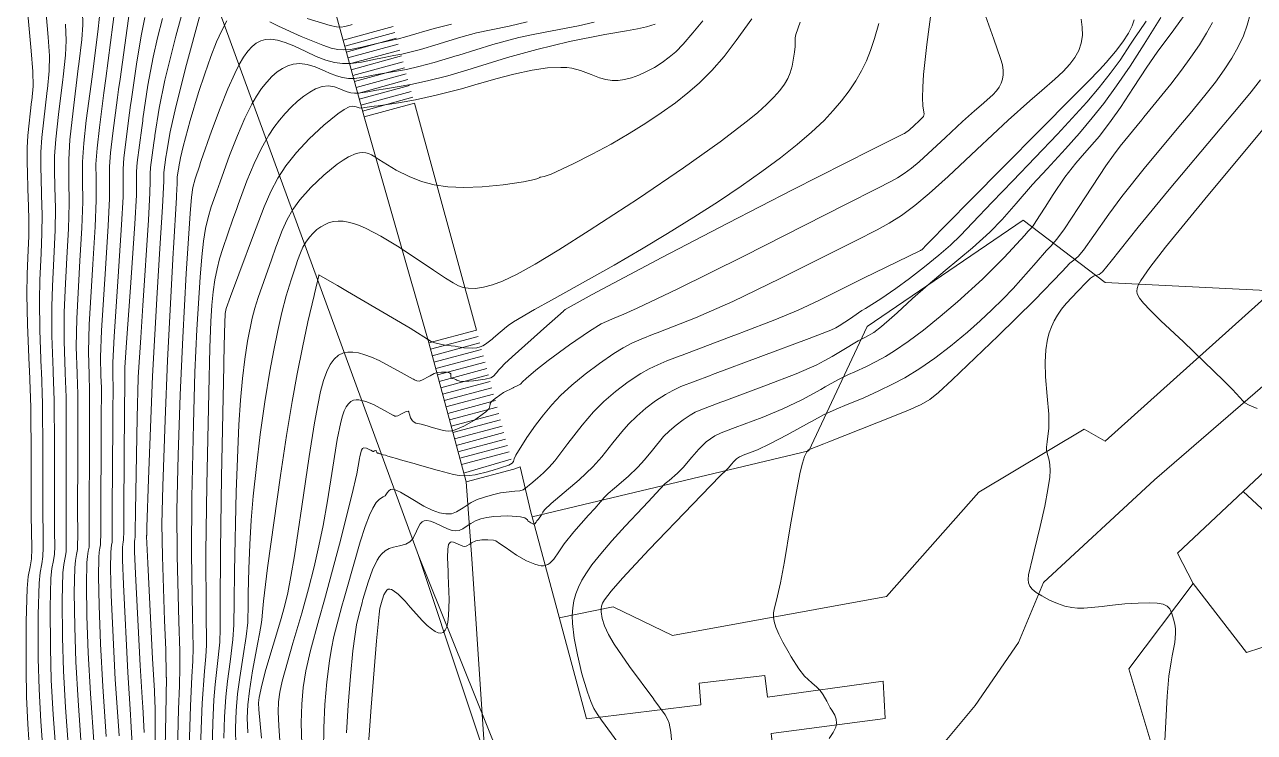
# Model space of a CAD drawing. Header units: metres. Extents: x 1233805 to 1234355, y 654698 to 655114.
# Drawn here: x 1234230 to 1234290.3, y 654817.2 to 654851.9 of the extents above; entities that cross this region are included whole.
import ezdxf

# ---------------------------------------------------------------- set-up
doc = ezdxf.new("R2010")
doc.units = ezdxf.units.M

msp = doc.modelspace()

# ---------------------------------------------------------------- linework, layer by layer
at = {"layer": 'ИИ_ГОРИЗОНТАЛИ_ОСН', "lineweight": 0}
for points, elevation in [([(1234238.049, 654853.53), (1234237.454, 654851.37), (1234236.921, 654849.207), (1234236.64, 654847.84), (1234236.431, 654846.507), (1234236.424, 654846.457), (1234236.38, 654846.146), (1234236.221, 654844.933), (1234236.199, 654844.618), (1234236.201, 654844.324), (1234236.202, 654844.266), (1234236.19, 654843.689), (1234236.115, 654842.358), (1234235.842, 654838.168), (1234235.738, 654836.599), (1234235.62, 654834.656), (1234235.619, 654834.628), (1234235.617, 654834.604), (1234235.559, 654832.676), (1234235.484, 654828.095), (1234235.472, 654827.077), (1234235.466, 654826.791), (1234235.457, 654826.737), (1234235.438, 654826.586), (1234235.441, 654826.12), (1234235.486, 654825.015), (1234235.709, 654820.518), (1234235.824, 654818.698), (1234235.839, 654818.507), (1234235.902, 654817.241)], 26.5), ([(1234231.064, 654852.843), (1234231.209, 654851.317), (1234231.267, 654850.399), (1234231.257, 654849.674), (1234231.161, 654848.787), (1234231.151, 654848.707), (1234230.889, 654846.407), (1234230.841, 654845.68), (1234230.836, 654844.997), (1234230.875, 654843.681), (1234230.88, 654843.574), (1234230.908, 654842.605), (1234230.897, 654841.708), (1234230.852, 654840.713), (1234230.795, 654839.425), (1234230.773, 654838.415), (1234230.791, 654836.956), (1234230.864, 654835.088), (1234230.871, 654834.943), (1234230.924, 654833.352), (1234230.941, 654830.991), (1234230.939, 654830), (1234230.942, 654827.858), (1234230.954, 654827.117), (1234230.963, 654826.303), (1234230.946, 654825.865), (1234230.883, 654825.511), (1234230.803, 654825.081), (1234230.753, 654824.553), (1234230.708, 654823.018), (1234230.712, 654820.866), (1234230.752, 654819.362), (1234230.843, 654817.784), (1234231.023, 654815.276)], 22.5), ([(1234232.889, 654852.594), (1234232.901, 654851.926), (1234232.852, 654851.208), (1234232.703, 654849.992), (1234232.676, 654849.779), (1234232.419, 654847.704), (1234232.27, 654846.289), (1234232.211, 654845.322), (1234232.219, 654844.402), (1234232.222, 654844.323), (1234232.236, 654843.17), (1234232.2, 654841.928), (1234232.122, 654840.5), (1234232.035, 654838.927), (1234231.993, 654837.825), (1234231.985, 654836.413), (1234232.035, 654834.903), (1234232.037, 654834.855), (1234232.077, 654833.67), (1234232.086, 654831.59), (1234232.081, 654830.505), (1234232.076, 654827.963), (1234232.085, 654827.087), (1234232.09, 654826.43), (1234232.076, 654826.097), (1234232.027, 654825.818), (1234231.963, 654825.478), (1234231.924, 654825.061), (1234231.89, 654823.734), (1234231.905, 654821.903), (1234231.96, 654820.258), (1234232.059, 654818.467), (1234232.249, 654815.775)], 23.5), ([(1234234.484, 654852.818), (1234234.032, 654849.301), (1234233.938, 654848.595), (1234233.714, 654846.888), (1234233.599, 654845.885), (1234233.543, 654845.094), (1234233.547, 654844.371), (1234233.549, 654844.304), (1234233.553, 654843.329), (1234233.499, 654842.028), (1234233.386, 654840.191), (1234233.212, 654837.235), (1234233.177, 654835.891), (1234233.203, 654834.775), (1234233.204, 654834.767), (1234233.231, 654833.987), (1234233.231, 654832.189), (1234233.224, 654831.146), (1234233.21, 654828.068), (1234233.214, 654827.079), (1234233.206, 654826.328), (1234233.17, 654826.124), (1234233.124, 654825.875), (1234233.095, 654825.569), (1234233.073, 654824.49), (1234233.099, 654822.941), (1234233.169, 654821.145), (1234233.276, 654819.151), (1234233.454, 654816.57)], 24.5), ([(1234235.194, 654852.594), (1234234.724, 654849.256), (1234234.655, 654848.748), (1234234.601, 654848.356), (1234234.368, 654846.619), (1234234.255, 654845.647), (1234234.207, 654844.976), (1234234.21, 654844.36), (1234234.212, 654844.295), (1234234.211, 654843.409), (1234234.149, 654842.077), (1234234.012, 654839.96), (1234233.822, 654836.94), (1234233.774, 654835.635), (1234233.787, 654834.723), (1234233.787, 654834.718), (1234233.808, 654834.146), (1234233.803, 654832.488), (1234233.797, 654831.604), (1234233.777, 654828.12), (1234233.779, 654827.083), (1234233.771, 654826.444), (1234233.742, 654826.277), (1234233.704, 654826.074), (1234233.681, 654825.823), (1234233.665, 654824.884), (1234233.696, 654823.459), (1234233.773, 654821.581), (1234233.884, 654819.492), (1234234.051, 654817.046)], 25), ([(1234274.498, 654852.691), (1234274.272, 654850.96), (1234274.121, 654849.49), (1234274.08, 654848.866), (1234274.067, 654848.353), (1234274.082, 654847.956), (1234274.126, 654847.651), (1234274.141, 654847.568), (1234274.137, 654847.493), (1234274.108, 654847.425), (1234273.954, 654847.27), (1234273.9, 654847.223), (1234273.657, 654846.997), (1234273.422, 654846.78), (1234273.174, 654846.605), (1234273.172, 654846.604), (1234273.168, 654846.602), (1234271.666, 654845.844), (1234271.567, 654845.794), (1234267.685, 654843.831), (1234264.513, 654842.204), (1234261.28, 654840.514), (1234257.874, 654838.7), (1234256.546, 654837.971), (1234256.545, 654837.97), (1234256.507, 654837.936), (1234256.47, 654837.904), (1234256.459, 654837.893), (1234255.914, 654837.407), (1234255.655, 654837.178), (1234253.941, 654835.65), (1234253.577, 654835.31), (1234253.412, 654835.136), (1234253.402, 654835.124), (1234253.34, 654835.066), (1234253.288, 654835.019), (1234253.172, 654834.873), (1234253.159, 654834.853), (1234253.038, 654834.701), (1234252.902, 654834.625), (1234252.629, 654834.56), (1234252.052, 654834.478), (1234251.587, 654834.444), (1234251.381, 654834.459), (1234251.236, 654834.515), (1234251.192, 654834.537), (1234251.098, 654834.568), (1234251.008, 654834.598), (1234250.962, 654834.63), (1234250.945, 654834.673), (1234250.945, 654834.743), (1234250.941, 654834.82), (1234250.883, 654834.871), (1234250.73, 654834.895), (1234250.482, 654834.903), (1234250.284, 654834.884), (1234250.119, 654834.834), (1234249.921, 654834.726), (1234249.894, 654834.71), (1234249.522, 654834.505), (1234249.381, 654834.463), (1234249.267, 654834.47), (1234249.165, 654834.521), (1234249.113, 654834.551), (1234249.089, 654834.562), (1234248.356, 654834.962), (1234248.298, 654834.995), (1234247.421, 654835.471), (1234247.058, 654835.635), (1234246.727, 654835.757), (1234246.421, 654835.841), (1234246.144, 654835.884), (1234245.898, 654835.886), (1234245.681, 654835.847), (1234245.437, 654835.733), (1234245.222, 654835.545), (1234245.03, 654835.279), (1234244.858, 654834.929), (1234244.704, 654834.495), (1234244.558, 654833.955), (1234244.414, 654833.287), (1234244.257, 654832.416), (1234243.994, 654830.769), (1234243.632, 654828.315), (1234243.273, 654825.893), (1234243.105, 654824.89), (1234242.95, 654824.087), (1234242.794, 654823.418), (1234242.598, 654822.712), (1234242.236, 654821.518), (1234241.879, 654820.335), (1234241.669, 654819.553), (1234241.546, 654818.951), (1234241.518, 654818.687), (1234241.525, 654818.364), (1234241.662, 654816.965)], 31.5), ([(1234287.19, 654852.792), (1234286.382, 654851.686), (1234285.568, 654850.582), (1234285.069, 654849.857), (1234284.408, 654848.851), (1234283.767, 654847.877), (1234283.318, 654847.23), (1234282.733, 654846.475), (1234282, 654845.629), (1234281.576, 654845.146), (1234281.044, 654844.464), (1234280.475, 654843.615), (1234280.073, 654842.982), (1234279.624, 654842.28), (1234279.481, 654842.075), (1234279.345, 654841.918), (1234279.231, 654841.792), (1234279.081, 654841.62), (1234278.074, 654840.514), (1234277.001, 654839.452), (1234275.786, 654838.351), (1234274.929, 654837.623), (1234274.107, 654836.964), (1234273.357, 654836.402), (1234272.693, 654835.948), (1234272.245, 654835.673), (1234271.786, 654835.419), (1234271.315, 654835.184), (1234270.739, 654834.922), (1234270.433, 654834.784), (1234269.906, 654834.524), (1234269.295, 654834.179), (1234269.084, 654834.056), (1234268.144, 654833.543), (1234267.225, 654833.106), (1234266.206, 654832.686), (1234264.884, 654832.189), (1234264.754, 654832.142), (1234264.191, 654831.929), (1234263.88, 654831.773), (1234263.463, 654831.48), (1234263.093, 654831.134), (1234262.763, 654830.735), (1234262.335, 654830.225), (1234262.048, 654829.948), (1234261.643, 654829.6), (1234261.456, 654829.442), (1234261.197, 654829.177), (1234260.617, 654828.549), (1234260.346, 654828.265), (1234259.491, 654827.359), (1234258.836, 654826.638), (1234258.29, 654826.003), (1234257.86, 654825.457), (1234257.586, 654825.068), (1234257.366, 654824.71), (1234257.194, 654824.369), (1234257.065, 654824.035), (1234256.973, 654823.7), (1234256.918, 654823.352), (1234256.896, 654822.982), (1234256.908, 654822.576), (1234256.989, 654821.868), (1234257.144, 654821.042), (1234257.371, 654820.122), (1234257.64, 654819.222), (1234257.803, 654818.768), (1234257.953, 654818.425), (1234258.107, 654818.158), (1234258.328, 654817.851), (1234258.328, 654817.85), (1234259.135, 654816.755)], 34.5), ([(1234290.125, 654852.43), (1234289.988, 654851.912), (1234289.794, 654851.384), (1234289.541, 654850.843), (1234289.227, 654850.284), (1234288.86, 654849.718), (1234288.422, 654849.112), (1234287.904, 654848.454), (1234287.185, 654847.586), (1234286.814, 654847.144), (1234284.996, 654844.962), (1234283.843, 654843.51), (1234283.197, 654842.638), (1234282.461, 654841.593), (1234281.952, 654840.874), (1234281.702, 654840.576), (1234281.477, 654840.386), (1234281.291, 654840.238), (1234280.907, 654839.838), (1234279.55, 654838.426), (1234277.769, 654836.676), (1234275.526, 654834.526), (1234274.852, 654833.904), (1234274.425, 654833.568), (1234273.993, 654833.315), (1234273.338, 654833.023), (1234271.829, 654832.413), (1234269.471, 654831.488), (1234269.225, 654831.393), (1234268.48, 654831.095), (1234268.389, 654830.989), (1234268.286, 654830.761), (1234268.181, 654830.435), (1234268.072, 654830.006), (1234267.83, 654828.793), (1234267.583, 654827.318), (1234267.3, 654825.627), (1234267.101, 654824.582), (1234266.899, 654823.734), (1234266.805, 654823.348), (1234266.764, 654823.104), (1234266.756, 654822.891), (1234266.784, 654822.683), (1234266.869, 654822.399), (1234267.014, 654822.059), (1234267.218, 654821.664), (1234267.522, 654821.137), (1234267.562, 654821.069), (1234267.633, 654820.948), (1234267.996, 654820.354), (1234268.271, 654820.006), (1234268.636, 654819.676), (1234268.883, 654819.461), (1234269.044, 654819.293), (1234269.196, 654819.082), (1234269.367, 654818.773), (1234269.544, 654818.453), (1234269.62, 654818.336), (1234269.767, 654818.093), (1234269.839, 654817.899), (1234269.854, 654817.704), (1234269.81, 654817.502), (1234269.689, 654817.249), (1234269.484, 654816.947)], 35.5), ([(1234232.048, 654851.961), (1234232.084, 654851.162), (1234232.054, 654850.436), (1234231.93, 654849.371), (1234231.914, 654849.243), (1234231.703, 654847.532), (1234231.576, 654846.319), (1234231.519, 654845.481), (1234231.507, 654844.754), (1234231.528, 654844.021), (1234231.529, 654843.99), (1234231.558, 654842.93), (1234231.543, 654841.858), (1234231.478, 654840.473), (1234231.413, 654839.115), (1234231.383, 654838.12), (1234231.388, 654836.681), (1234231.45, 654834.985), (1234231.454, 654834.899), (1234231.5, 654833.511), (1234231.513, 654831.291), (1234231.51, 654830.242), (1234231.509, 654827.91), (1234231.519, 654827.099), (1234231.526, 654826.365), (1234231.511, 654825.981), (1234231.455, 654825.665), (1234231.383, 654825.28), (1234231.339, 654824.807), (1234231.299, 654823.371), (1234231.309, 654821.385), (1234231.356, 654819.811), (1234231.451, 654818.125), (1234231.64, 654815.48)], 23), ([(1234235.935, 654852.28), (1234235.77, 654851.465), (1234235.545, 654850.113), (1234235.269, 654848.163), (1234235.244, 654847.984), (1234235.193, 654847.611), (1234234.91, 654845.409), (1234234.871, 654844.857), (1234234.874, 654844.349), (1234234.875, 654844.285), (1234234.87, 654843.491), (1234234.798, 654842.127), (1234234.628, 654839.597), (1234234.432, 654836.644), (1234234.37, 654835.382), (1234234.37, 654834.679), (1234234.374, 654834.598), (1234234.385, 654834.304), (1234234.376, 654832.787), (1234234.372, 654832.375), (1234234.344, 654828.172), (1234234.343, 654827.095), (1234234.336, 654826.56), (1234234.313, 654826.431), (1234234.266, 654826.077), (1234234.257, 654825.286), (1234234.292, 654823.978), (1234234.492, 654819.834), (1234234.644, 654817.564), (1234234.681, 654817.071)], 25.5), ([(1234238.64, 654852.379), (1234237.987, 654849.979), (1234237.456, 654847.904), (1234237.181, 654846.684), (1234237.018, 654845.723), (1234237.014, 654845.693), (1234236.977, 654845.438), (1234236.877, 654844.695), (1234236.864, 654844.309), (1234236.866, 654844.256), (1234236.807, 654843.008), (1234236.679, 654840.959), (1234236.542, 654838.785), (1234236.323, 654834.709), (1234236.123, 654829.655), (1234236.043, 654827.301), (1234236.035, 654827.006), (1234236.031, 654826.907), (1234236.028, 654826.89), (1234236.023, 654826.84), (1234236.083, 654825.534), (1234236.317, 654820.859), (1234236.411, 654819.306), (1234236.418, 654819.226), (1234236.447, 654818.4), (1234236.441, 654816.814)], 27), ([(1234239.966, 654852.12), (1234239.708, 654851.647), (1234239.46, 654851.086), (1234239.18, 654850.371), (1234238.878, 654849.524), (1234238.572, 654848.603), (1234238.159, 654847.242), (1234237.816, 654845.962), (1234237.688, 654845.408), (1234237.608, 654844.96), (1234237.604, 654844.929), (1234237.578, 654844.768), (1234237.532, 654844.457), (1234237.528, 654844.286), (1234237.529, 654844.246), (1234237.506, 654843.759), (1234237.5, 654843.658), (1234237.489, 654843.468), (1234237.347, 654840.971), (1234237.334, 654840.752), (1234237.054, 654835.471), (1234236.935, 654832.567), (1234236.823, 654829.307), (1234236.78, 654827.46), (1234236.803, 654825.865), (1234236.912, 654822.723), (1234236.964, 654821.307), (1234236.991, 654820.043), (1234236.99, 654820.032), (1234236.994, 654819.955), (1234236.996, 654819.944), (1234236.964, 654818.124), (1234236.947, 654817.293), (1234236.824, 654811.051)], 27.5), ([(1234257.963, 654852.061), (1234257.193, 654851.879), (1234255.903, 654851.63), (1234254.984, 654851.458), (1234254.269, 654851.301), (1234253.001, 654850.958), (1234251.327, 654850.438), (1234251.257, 654850.416), (1234250.124, 654850.072), (1234249.372, 654849.877), (1234248.76, 654849.74), (1234247.989, 654849.607), (1234247.401, 654849.508), (1234247.045, 654849.434), (1234246.56, 654849.338), (1234246.216, 654849.297), (1234245.924, 654849.299), (1234245.637, 654849.339), (1234245.334, 654849.423), (1234244.999, 654849.553), (1234244.778, 654849.654), (1234244.285, 654849.867), (1234243.9, 654849.984), (1234243.542, 654850.028), (1234243.208, 654849.999), (1234242.947, 654849.92), (1234242.686, 654849.792), (1234242.426, 654849.614), (1234242.168, 654849.388), (1234241.913, 654849.116), (1234241.664, 654848.797), (1234241.42, 654848.435), (1234241.183, 654848.029), (1234240.839, 654847.344), (1234240.475, 654846.507), (1234240.091, 654845.525), (1234239.627, 654844.237), (1234239.544, 654844.001), (1234239.465, 654843.779), (1234239.196, 654843.005), (1234239.039, 654842.476), (1234238.918, 654841.941), (1234238.821, 654841.329), (1234238.733, 654840.549), (1234238.648, 654839.564), (1234238.489, 654836.991), (1234238.399, 654834.898), (1234238.322, 654832.367), (1234238.245, 654828.77), (1234238.226, 654825.989), (1234238.277, 654822.961), (1234238.306, 654821.385), (1234238.294, 654820.741), (1234238.251, 654819.982), (1234238.171, 654818.529), (1234238.083, 654815.473)], 28.5), ([(1234260.955, 654851.955), (1234260.534, 654851.825), (1234260.085, 654851.722), (1234259.548, 654851.631), (1234258.488, 654851.451), (1234256.766, 654851.105), (1234255.151, 654850.72), (1234253.717, 654850.32), (1234251.992, 654849.791), (1234251.944, 654849.776), (1234250.792, 654849.433), (1234249.795, 654849.176), (1234248.986, 654848.995), (1234247.735, 654848.788), (1234247.292, 654848.721), (1234246.868, 654848.644), (1234246.399, 654848.571), (1234246.219, 654848.572), (1234246.043, 654848.597), (1234245.857, 654848.648), (1234245.651, 654848.728), (1234245.578, 654848.76), (1234245.24, 654848.891), (1234244.944, 654848.934), (1234244.632, 654848.899), (1234244.303, 654848.782), (1234244.027, 654848.631), (1234243.731, 654848.429), (1234243.425, 654848.182), (1234243.118, 654847.897), (1234242.82, 654847.583), (1234242.534, 654847.245), (1234242.266, 654846.89), (1234242.02, 654846.521), (1234241.655, 654845.881), (1234241.298, 654845.135), (1234240.945, 654844.277), (1234240.518, 654843.119), (1234240.431, 654842.878), (1234240.255, 654842.392), (1234239.756, 654840.966), (1234239.6, 654840.448), (1234239.482, 654839.974), (1234239.376, 654839.427), (1234239.294, 654838.832), (1234239.232, 654838.181), (1234239.183, 654837.384), (1234239.131, 654836.101), (1234239.072, 654833.897), (1234238.974, 654829.356), (1234238.934, 654826.076), (1234238.953, 654823.173), (1234238.958, 654821.523), (1234238.931, 654820.961), (1234238.87, 654820.25), (1234238.75, 654818.682), (1234238.695, 654817.416), (1234238.659, 654815.967)], 29), ([(1234263.292, 654852.114), (1234262.809, 654851.538), (1234262.339, 654850.981), (1234261.966, 654850.601), (1234261.649, 654850.332), (1234261.297, 654850.075), (1234260.924, 654849.838), (1234260.54, 654849.63), (1234260.162, 654849.458), (1234259.797, 654849.327), (1234259.455, 654849.239), (1234259.142, 654849.196), (1234258.844, 654849.197), (1234258.543, 654849.244), (1234258.23, 654849.335), (1234257.817, 654849.495), (1234257.297, 654849.693), (1234256.881, 654849.796), (1234256.621, 654849.829), (1234256.336, 654849.841), (1234255.685, 654849.809), (1234254.929, 654849.7), (1234254.028, 654849.509), (1234253.148, 654849.284), (1234252.293, 654849.032), (1234252.281, 654849.028), (1234251.461, 654848.794), (1234250.217, 654848.475), (1234249.212, 654848.25), (1234248.375, 654848.101), (1234247.385, 654847.96), (1234247.183, 654847.934), (1234246.729, 654847.866), (1234246.582, 654847.845), (1234246.449, 654847.854), (1234246.303, 654847.902), (1234246.294, 654847.907), (1234246.143, 654847.943), (1234245.959, 654847.902), (1234245.712, 654847.777), (1234245.397, 654847.565), (1234244.718, 654847.012), (1234244.004, 654846.34), (1234243.373, 654845.663), (1234242.857, 654845.013), (1234242.464, 654844.411), (1234242.113, 654843.75), (1234241.79, 654843.01), (1234241.397, 654841.969), (1234241.319, 654841.755), (1234240.549, 654839.698), (1234240.142, 654838.618), (1234239.934, 654838.027), (1234239.877, 654837.777), (1234239.853, 654836.834), (1234239.821, 654835.427), (1234239.817, 654835.215), (1234239.7, 654829.774), (1234239.643, 654826.164), (1234239.634, 654823.428), (1234239.632, 654822.321), (1234239.61, 654821.661), (1234239.492, 654820.475), (1234239.394, 654819.6), (1234239.328, 654818.834), (1234239.267, 654817.711), (1234239.234, 654816.465)], 29.5), ([(1234268.066, 654852.06), (1234267.847, 654851.443), (1234267.816, 654851.281), (1234267.821, 654851.145), (1234267.829, 654851.065), (1234267.826, 654850.858), (1234267.796, 654850.58), (1234267.671, 654849.902), (1234267.584, 654849.58), (1234267.467, 654849.302), (1234267.299, 654849.015), (1234267.075, 654848.712), (1234266.781, 654848.38), (1234266.42, 654848.021), (1234265.989, 654847.633), (1234265.485, 654847.214), (1234264.144, 654846.192), (1234262.349, 654844.918), (1234260.139, 654843.42), (1234257.723, 654841.84), (1234256.228, 654840.894), (1234255.078, 654840.201), (1234254.187, 654839.708), (1234253.468, 654839.367), (1234252.983, 654839.183), (1234252.548, 654839.064), (1234252.157, 654839.008), (1234251.797, 654839.011), (1234251.548, 654839.054), (1234251.316, 654839.137), (1234251.053, 654839.276), (1234250.681, 654839.512), (1234250.098, 654839.906), (1234248.412, 654841.025), (1234247.516, 654841.569), (1234246.793, 654841.945), (1234246.471, 654842.083), (1234246.175, 654842.188), (1234245.904, 654842.26), (1234245.656, 654842.299), (1234245.425, 654842.306), (1234245.201, 654842.283), (1234244.983, 654842.23), (1234244.773, 654842.146), (1234244.569, 654842.032), (1234244.374, 654841.888), (1234244.186, 654841.714), (1234244.008, 654841.511), (1234243.835, 654841.272), (1234243.691, 654841.021), (1234243.568, 654840.748), (1234243.429, 654840.37), (1234243.415, 654840.329), (1234243.375, 654840.218), (1234243.109, 654839.433), (1234242.876, 654838.65), (1234242.661, 654837.828), (1234242.457, 654836.946), (1234242.26, 654835.986), (1234242.07, 654834.946), (1234241.829, 654833.449), (1234241.601, 654831.847), (1234241.407, 654830.274), (1234241.256, 654828.816), (1234241.161, 654827.648), (1234241.088, 654826.463), (1234241.037, 654825.268), (1234241.009, 654824.055), (1234241.004, 654823.543), (1234240.983, 654822.632), (1234240.914, 654821.938), (1234240.763, 654820.994), (1234240.592, 654819.937), (1234240.485, 654819.138), (1234240.412, 654818.303), (1234240.385, 654817.464), (1234240.401, 654816.55)], 30.5), ([(1234271.921, 654851.995), (1234271.709, 654851.25), (1234271.52, 654850.674), (1234271.318, 654850.168), (1234271.076, 654849.669), (1234270.794, 654849.177), (1234270.468, 654848.685), (1234270.099, 654848.199), (1234269.689, 654847.718), (1234269.237, 654847.243), (1234268.628, 654846.67), (1234267.915, 654846.059), (1234267.101, 654845.412), (1234266.185, 654844.731), (1234265.169, 654844.015), (1234264.058, 654843.267), (1234262.855, 654842.492), (1234261.568, 654841.693), (1234260.294, 654840.928), (1234258.952, 654840.147), (1234255.875, 654838.426), (1234255.048, 654837.969), (1234254.011, 654837.368), (1234253.746, 654837.192), (1234253.574, 654837.049), (1234253.553, 654837.03), (1234253.262, 654836.779), (1234253.015, 654836.569), (1234252.964, 654836.525), (1234252.646, 654836.272), (1234252.511, 654836.194), (1234252.375, 654836.14), (1234252.212, 654836.102), (1234252.024, 654836.082), (1234251.582, 654836.098), (1234251.298, 654836.145), (1234251.154, 654836.172), (1234250.953, 654836.195), (1234250.65, 654836.232), (1234250.161, 654836.339), (1234250.051, 654836.371), (1234249.99, 654836.406), (1234249.983, 654836.412), (1234248.952, 654837.05), (1234245.882, 654838.854), (1234245.385, 654839.144), (1234244.892, 654839.433), (1234244.475, 654839.671), (1234244.466, 654839.636), (1234244.466, 654839.635), (1234244.257, 654838.734), (1234244.24, 654838.66), (1234243.934, 654837.363), (1234243.663, 654836.117), (1234243.404, 654834.813), (1234243.159, 654833.463), (1234242.886, 654831.804), (1234242.588, 654829.845), (1234241.957, 654825.313), (1234241.752, 654823.67), (1234241.689, 654822.954), (1234241.689, 654822.932), (1234241.664, 654822.637), (1234241.566, 654822.076), (1234241.484, 654821.649), (1234241.223, 654820.266), (1234241.064, 654819.291), (1234240.985, 654818.599), (1234240.96, 654817.962), (1234240.984, 654817.222)], 31), ([(1234250.981, 654851.959), (1234250.252, 654851.779), (1234250.12, 654851.749), (1234249.508, 654851.568), (1234249.39, 654851.53), (1234248.788, 654851.35), (1234248.308, 654851.23), (1234248.21, 654851.212), (1234247.62, 654851.082), (1234247.383, 654851.021), (1234246.572, 654850.823), (1234246.022, 654850.721), (1234245.69, 654850.694), (1234245.395, 654850.714), (1234245.082, 654850.784), (1234244.67, 654850.922), (1234243.6, 654851.352), (1234242.495, 654851.854), (1234242.06, 654852.069)], 27.5), ([(1234281.845, 654852.197), (1234281.898, 654851.81), (1234281.902, 654851.407), (1234281.843, 654851.031), (1234281.722, 654850.674), (1234281.536, 654850.327), (1234281.291, 654849.994), (1234280.967, 654849.643), (1234280.555, 654849.258), (1234279.917, 654848.711), (1234279.322, 654848.205), (1234278.264, 654847.254), (1234276.731, 654845.815), (1234275.319, 654844.489), (1234274.391, 654843.655), (1234273.686, 654843.073), (1234273.032, 654842.586), (1234272.434, 654842.199), (1234271.844, 654841.88), (1234271.842, 654841.879), (1234270.806, 654841.355), (1234270.221, 654841.058), (1234267.084, 654839.484), (1234264.769, 654838.373), (1234262.929, 654837.565), (1234261.051, 654836.826), (1234260.911, 654836.773), (1234260.264, 654836.522), (1234259.817, 654836.323), (1234259.391, 654836.098), (1234258.927, 654835.814), (1234258.228, 654835.334), (1234257.519, 654834.799), (1234256.875, 654834.265), (1234256.323, 654833.754), (1234255.892, 654833.303), (1234255.479, 654832.817), (1234255.086, 654832.299), (1234254.675, 654831.698), (1234254.13, 654830.836), (1234254.048, 654830.65), (1234254.048, 654830.649), (1234254.019, 654830.525), (1234253.955, 654830.434), (1234253.787, 654830.346), (1234252.964, 654830.087), (1234252.83, 654830.048), (1234252.804, 654830.041), (1234252.128, 654829.869), (1234251.86, 654829.833), (1234251.608, 654829.824), (1234251.356, 654829.843), (1234251.074, 654829.89), (1234250.331, 654830.083), (1234250.273, 654830.1), (1234249.289, 654830.377), (1234249.145, 654830.417), (1234248.583, 654830.577), (1234248.427, 654830.626), (1234248.279, 654830.672), (1234248.038, 654830.736), (1234248.034, 654830.737), (1234247.852, 654830.785), (1234247.777, 654830.811), (1234247.732, 654830.827), (1234247.626, 654830.857), (1234247.624, 654830.858), (1234247.535, 654830.883), (1234247.5, 654830.896), (1234247.468, 654830.907), (1234247.405, 654830.923), (1234247.404, 654830.924), (1234247.349, 654830.938), (1234247.314, 654830.962), (1234247.293, 654830.995), (1234247.28, 654831.034), (1234247.279, 654831.041), (1234247.265, 654831.069), (1234247.211, 654831.049), (1234247.199, 654831.042), (1234247.157, 654831.021), (1234247.126, 654831.018), (1234247.114, 654831.025), (1234247.107, 654831.029), (1234247.103, 654831.032), (1234247.013, 654831.082), (1234247.006, 654831.086), (1234246.807, 654831.183), (1234246.673, 654831.197), (1234246.612, 654831.16), (1234246.564, 654831.082), (1234246.487, 654830.772), (1234246.47, 654830.67), (1234246.329, 654829.919), (1234246.087, 654828.865), (1234245.476, 654826.468), (1234244.743, 654823.742), (1234244.469, 654822.762), (1234244.058, 654821.257), (1234243.834, 654820.257), (1234243.709, 654819.454), (1234243.637, 654818.629), (1234243.612, 654817.713), (1234243.633, 654816.656)], 32.5), ([(1234246.099, 654851.944), (1234245.999, 654851.912), (1234245.745, 654851.837), (1234245.558, 654851.815), (1234245.336, 654851.833), (1234245.031, 654851.898), (1234243.891, 654852.241)], 27), ([(1234284.448, 654852.162), (1234284.346, 654851.869), (1234284.158, 654851.509), (1234283.881, 654851.088), (1234283.52, 654850.61), (1234283.073, 654850.074), (1234282.749, 654849.716), (1234282.189, 654849.151), (1234281.46, 654848.422), (1234276.386, 654843.296), (1234274.333, 654841.212), (1234274.273, 654841.152), (1234274.024, 654840.902), (1234273.982, 654840.874), (1234273.965, 654840.866), (1234273.396, 654840.591), (1234271.168, 654839.506), (1234270.223, 654839.035), (1234270.152, 654838.999), (1234268.982, 654838.417), (1234267.964, 654837.947), (1234266.826, 654837.472), (1234265.209, 654836.848), (1234265.133, 654836.819), (1234264.55, 654836.597), (1234262.288, 654835.742), (1234262.185, 654835.703), (1234261.531, 654835.454), (1234261.081, 654835.263), (1234260.664, 654835.06), (1234260.253, 654834.829), (1234259.628, 654834.423), (1234259.015, 654833.961), (1234258.444, 654833.467), (1234257.929, 654832.953), (1234257.374, 654832.308), (1234256.681, 654831.401), (1234256.032, 654830.558), (1234255.763, 654830.252), (1234255.485, 654829.968), (1234255.198, 654829.707), (1234254.867, 654829.436), (1234254.793, 654829.377), (1234254.677, 654829.283), (1234254.487, 654829.141), (1234254.324, 654829.088), (1234254.073, 654829.063), (1234253.381, 654828.98), (1234252.979, 654828.893), (1234252.584, 654828.781), (1234252.233, 654828.654), (1234251.941, 654828.518), (1234251.54, 654828.258), (1234251.227, 654828.055), (1234250.974, 654827.965), (1234250.701, 654827.952), (1234250.381, 654828.01), (1234250.021, 654828.136), (1234249.625, 654828.33), (1234248.996, 654828.711), (1234248.48, 654829.026), (1234248.185, 654829.157), (1234248.071, 654829.172), (1234247.977, 654829.149), (1234247.901, 654829.09), (1234247.822, 654828.98), (1234247.718, 654828.847), (1234247.622, 654828.793), (1234247.438, 654828.681), (1234247.277, 654828.507), (1234247.113, 654828.244), (1234246.948, 654827.89), (1234246.741, 654827.338), (1234246.497, 654826.583), (1234245.838, 654824.285), (1234245.71, 654823.823), (1234245.601, 654823.433), (1234245.209, 654821.948), (1234245.088, 654821.365), (1234244.988, 654820.75), (1234244.864, 654819.728), (1234244.771, 654818.607), (1234244.716, 654817.468), (1234244.702, 654816.361)], 33), ([(1234285.029, 654852.112), (1234284.691, 654851.604), (1234284.496, 654851.319), (1234284.265, 654850.971), (1234283.747, 654850.201), (1234283.263, 654849.535), (1234282.722, 654848.847), (1234282.119, 654848.135), (1234280.69, 654846.57), (1234278.488, 654844.279), (1234277.48, 654843.239), (1234276.518, 654842.216), (1234275.934, 654841.599), (1234275.442, 654841.134), (1234274.867, 654840.641), (1234274.164, 654840.069), (1234273.426, 654839.495), (1234272.757, 654838.998), (1234272.015, 654838.489), (1234271.268, 654838.028), (1234271.095, 654837.925), (1234270.644, 654837.617), (1234270.539, 654837.538), (1234269.982, 654837.166), (1234269.81, 654837.069), (1234269.57, 654836.961), (1234268.512, 654836.547), (1234263.761, 654834.779), (1234263.618, 654834.726), (1234262.215, 654834.191), (1234261.824, 654834.01), (1234261.462, 654833.81), (1234260.976, 654833.494), (1234260.497, 654833.134), (1234260.052, 654832.748), (1234259.65, 654832.347), (1234259.323, 654831.973), (1234258.891, 654831.435), (1234258.343, 654830.758), (1234257.896, 654830.261), (1234257.23, 654829.624), (1234256.29, 654828.824), (1234255.852, 654828.457), (1234255.532, 654828.149), (1234255.448, 654828.041), (1234255.399, 654827.942), (1234255.382, 654827.902), (1234255.236, 654827.701), (1234255.161, 654827.609), (1234255.123, 654827.556), (1234255.055, 654827.475), (1234254.991, 654827.456), (1234254.861, 654827.509), (1234254.723, 654827.623), (1234254.695, 654827.656), (1234254.638, 654827.717), (1234254.572, 654827.758), (1234254.352, 654827.816), (1234253.735, 654827.855), (1234253.054, 654827.826), (1234252.713, 654827.778), (1234252.412, 654827.707), (1234252.148, 654827.61), (1234251.918, 654827.489), (1234251.737, 654827.363), (1234251.525, 654827.219), (1234251.357, 654827.145), (1234251.184, 654827.118), (1234250.999, 654827.141), (1234250.783, 654827.216), (1234250.46, 654827.367), (1234250.153, 654827.512), (1234249.941, 654827.591), (1234249.768, 654827.625), (1234249.631, 654827.611), (1234249.531, 654827.559), (1234249.441, 654827.464), (1234249.358, 654827.325), (1234249.256, 654827.103), (1234249.093, 654826.769), (1234249.016, 654826.661), (1234248.934, 654826.58), (1234248.739, 654826.475), (1234248.42, 654826.397), (1234248.128, 654826.331), (1234247.914, 654826.253), (1234247.728, 654826.146), (1234247.566, 654826.005), (1234247.447, 654825.861), (1234247.331, 654825.681), (1234247.103, 654825.213), (1234246.883, 654824.606), (1234246.634, 654823.759), (1234246.615, 654823.69), (1234246.588, 654823.594), (1234246.427, 654822.997), (1234246.323, 654822.518), (1234246.231, 654821.954), (1234246.142, 654821.243), (1234246.018, 654819.996), (1234245.904, 654818.576), (1234245.819, 654817.226)], 33.5), ([(1234288.274, 654852.038), (1234287.985, 654851.516), (1234287.636, 654850.952), (1234287.225, 654850.344), (1234286.761, 654849.703), (1234286.234, 654849.013), (1234284.913, 654847.393), (1234284.809, 654847.269), (1234283.751, 654845.979), (1234283.423, 654845.539), (1234283.055, 654845.008), (1234282.055, 654843.496), (1234281.018, 654841.932), (1234280.647, 654841.419), (1234280.349, 654841.085), (1234280.139, 654840.863), (1234279.629, 654840.279), (1234278.507, 654839.009), (1234277.996, 654838.474), (1234277.464, 654837.949), (1234276.894, 654837.419), (1234276.271, 654836.869), (1234275.443, 654836.178), (1234274.676, 654835.59), (1234273.931, 654835.076), (1234273.2, 654834.631), (1234272.599, 654834.308), (1234271.926, 654833.98), (1234271.184, 654833.649), (1234270.258, 654833.262), (1234269.952, 654833.136), (1234269.24, 654832.822), (1234268.621, 654832.49), (1234268.526, 654832.436), (1234267.424, 654831.827), (1234266.582, 654831.386), (1234265.975, 654831.101), (1234265.446, 654830.894), (1234265.347, 654830.86), (1234265.089, 654830.754), (1234264.945, 654830.653), (1234264.814, 654830.528), (1234264.7, 654830.385), (1234264.555, 654830.207), (1234264.32, 654829.989), (1234264.257, 654829.934), (1234264.143, 654829.817), (1234263.234, 654828.872), (1234262.806, 654828.431), (1234260.659, 654826.206), (1234259.35, 654824.808), (1234258.795, 654824.172), (1234258.474, 654823.74), (1234258.384, 654823.58), (1234258.328, 654823.438), (1234258.304, 654823.305), (1234258.304, 654823.153), (1234258.358, 654822.824), (1234258.479, 654822.466), (1234258.676, 654822.052), (1234258.954, 654821.575), (1234259.703, 654820.473), (1234260.89, 654818.87), (1234260.895, 654818.863), (1234261.448, 654818.105), (1234261.565, 654817.9), (1234261.641, 654817.703), (1234261.73, 654817.264), (1234261.772, 654816.714)], 35), ([(1234291.5, 654847.691), (1234288.045, 654843.562), (1234285.974, 654841.027), (1234285.206, 654840.034), (1234284.762, 654839.386), (1234284.643, 654839.169), (1234284.58, 654838.999), (1234284.565, 654838.865), (1234284.595, 654838.736), (1234284.705, 654838.528), (1234284.901, 654838.279), (1234285.23, 654837.933), (1234285.753, 654837.422), (1234286.851, 654836.385), (1234288.843, 654834.484), (1234289.261, 654834.054), (1234289.614, 654833.661), (1234289.765, 654833.493), (1234289.871, 654833.401), (1234290.078, 654833.284), (1234290.465, 654833.122)], 36.5)]:
    msp.add_lwpolyline(points, dxfattribs=dict(at, elevation=elevation))
at = {"layer": 'ИИ_ГОРИЗОНТАЛИ_УТОЛЩ', "lineweight": 0}
for points, elevation in [([(1234230.197, 654852.442), (1234230.371, 654850.655), (1234230.45, 654849.635), (1234230.461, 654848.917), (1234230.395, 654848.22), (1234230.389, 654848.171), (1234230.201, 654846.496), (1234230.164, 654845.904), (1234230.166, 654845.24), (1234230.223, 654843.34), (1234230.231, 654843.131), (1234230.258, 654842.273), (1234230.25, 654841.559), (1234230.222, 654840.888), (1234230.176, 654839.718), (1234230.163, 654838.71), (1234230.193, 654837.244), (1234230.277, 654835.222), (1234230.288, 654834.987), (1234230.347, 654833.194), (1234230.368, 654830.692), (1234230.368, 654829.772), (1234230.375, 654827.806), (1234230.387, 654827.141), (1234230.4, 654826.244), (1234230.381, 654825.75), (1234230.312, 654825.358), (1234230.222, 654824.883), (1234230.167, 654824.299), (1234230.117, 654822.675), (1234230.115, 654820.347), (1234230.144, 654818.988), (1234230.211, 654817.653), (1234230.402, 654814.65)], 22), ([(1234233.711, 654852.338), (1234233.629, 654851.589), (1234233.369, 654849.512), (1234233.302, 654849.014), (1234233.072, 654847.244), (1234232.944, 654846.123), (1234232.879, 654845.213), (1234232.883, 654844.381), (1234232.885, 654844.314), (1234232.895, 654843.249), (1234232.85, 654841.978), (1234232.755, 654840.361), (1234232.602, 654837.53), (1234232.581, 654836.151), (1234232.619, 654834.835), (1234232.62, 654834.811), (1234232.654, 654833.828), (1234232.658, 654831.889), (1234232.652, 654830.799), (1234232.643, 654828.015), (1234232.65, 654827.08), (1234232.641, 654826.213), (1234232.598, 654825.971), (1234232.543, 654825.677), (1234232.51, 654825.315), (1234232.481, 654824.107), (1234232.502, 654822.422), (1234232.565, 654820.703), (1234232.667, 654818.809), (1234232.854, 654816.143)], 24), ([(1234236.799, 654852.239), (1234236.557, 654851.281), (1234236.345, 654850.336), (1234236.091, 654848.968), (1234235.847, 654847.311), (1234235.834, 654847.22), (1234235.786, 654846.874), (1234235.566, 654845.171), (1234235.535, 654844.738), (1234235.537, 654844.337), (1234235.539, 654844.275), (1234235.528, 654843.575), (1234235.447, 654842.177), (1234235.214, 654838.817), (1234235.041, 654836.349), (1234234.965, 654835.126), (1234234.953, 654834.635), (1234234.957, 654834.565), (1234234.961, 654834.463), (1234234.96, 654834.28), (1234234.948, 654833.087), (1234234.911, 654828.225), (1234234.907, 654827.118), (1234234.901, 654826.675), (1234234.885, 654826.584), (1234234.852, 654826.331), (1234234.849, 654825.698), (1234234.889, 654824.497), (1234235.1, 654820.176), (1234235.235, 654818.116), (1234235.26, 654817.789), (1234235.357, 654816.085)], 26), ([(1234254.678, 654852.079), (1234253.793, 654851.865), (1234252.911, 654851.679), (1234252.194, 654851.525), (1234251.437, 654851.319), (1234250.416, 654851.002), (1234250.323, 654850.973), (1234249.456, 654850.711), (1234248.534, 654850.485), (1234248.154, 654850.417), (1234247.511, 654850.295), (1234247.253, 654850.235), (1234246.555, 654850.087), (1234246.034, 654850.023), (1234245.629, 654850.025), (1234245.231, 654850.082), (1234244.811, 654850.198), (1234244.346, 654850.379), (1234243.839, 654850.615), (1234243.245, 654850.89), (1234242.812, 654851.062), (1234242.436, 654851.171), (1234242.113, 654851.216), (1234241.859, 654851.203), (1234241.625, 654851.141), (1234241.405, 654851.026), (1234241.195, 654850.857), (1234240.988, 654850.63), (1234240.781, 654850.339), (1234240.568, 654849.978), (1234240.345, 654849.538), (1234240.014, 654848.791), (1234239.636, 654847.846), (1234239.216, 654846.715), (1234238.709, 654845.276), (1234238.656, 654845.124), (1234238.631, 654845.053), (1234238.404, 654844.379), (1234238.296, 654843.955), (1234238.226, 654843.479), (1234238.161, 654842.685), (1234237.97, 654839.733), (1234237.796, 654836.598), (1234237.671, 654833.792), (1234237.572, 654830.837), (1234237.514, 654828.13), (1234237.518, 654825.902), (1234237.608, 654822.677), (1234237.654, 654821.246), (1234237.661, 654820.441), (1234237.634, 654819.534), (1234237.593, 654818.377), (1234237.508, 654814.998)], 28), ([(1234265.693, 654852.222), (1234264.936, 654851.151), (1234264.338, 654850.376), (1234263.735, 654849.686), (1234263.111, 654849.066), (1234262.565, 654848.59), (1234261.947, 654848.103), (1234261.258, 654847.608), (1234260.503, 654847.105), (1234259.678, 654846.594), (1234258.797, 654846.084), (1234257.872, 654845.582), (1234256.939, 654845.108), (1234255.859, 654844.612), (1234255.521, 654844.489), (1234255.334, 654844.457), (1234255.324, 654844.457), (1234255.306, 654844.447), (1234255.213, 654844.395), (1234255.048, 654844.341), (1234254.507, 654844.225), (1234253.513, 654844.083), (1234252.485, 654843.989), (1234251.573, 654843.958), (1234250.799, 654843.989), (1234250.13, 654844.084), (1234249.496, 654844.25), (1234248.895, 654844.484), (1234248.267, 654844.809), (1234247.414, 654845.329), (1234247.217, 654845.456), (1234247.049, 654845.555), (1234246.909, 654845.616), (1234246.769, 654845.653), (1234246.624, 654845.665), (1234246.467, 654845.652), (1234246.299, 654845.613), (1234245.928, 654845.454), (1234245.66, 654845.295), (1234245.361, 654845.088), (1234244.71, 654844.561), (1234244.073, 654843.953), (1234243.54, 654843.35), (1234243.2, 654842.878), (1234242.915, 654842.383), (1234242.671, 654841.848), (1234242.393, 654841.108), (1234242.363, 654841.022), (1234242.143, 654840.415), (1234241.495, 654838.566), (1234241.336, 654838.041), (1234241.207, 654837.548), (1234240.981, 654836.428), (1234240.843, 654835.536), (1234240.73, 654834.597), (1234240.635, 654833.53), (1234240.555, 654832.319), (1234240.418, 654829.037), (1234240.329, 654825.156), (1234240.317, 654823.642), (1234240.304, 654822.51), (1234240.262, 654821.8), (1234240.12, 654820.704), (1234239.99, 654819.758), (1234239.907, 654818.986), (1234239.84, 654818.007), (1234239.81, 654816.964)], 30), ([(1234277.145, 654852.372), (1234277.556, 654851.227), (1234277.895, 654850.28), (1234277.979, 654849.958), (1234278.02, 654849.689), (1234278.022, 654849.468), (1234277.99, 654849.262), (1234277.924, 654849.066), (1234277.822, 654848.876), (1234277.688, 654848.694), (1234277.511, 654848.501), (1234276.935, 654847.99), (1234276.611, 654847.714), (1234276.032, 654847.194), (1234275.194, 654846.406), (1234273.906, 654845.218), (1234273.52, 654844.898), (1234273.161, 654844.631), (1234272.833, 654844.418), (1234272.509, 654844.242), (1234272.507, 654844.241), (1234271.841, 654843.904), (1234270.29, 654843.116), (1234265.3, 654840.593), (1234262.042, 654838.97), (1234260.084, 654838.035), (1234259.419, 654837.74), (1234258.873, 654837.521), (1234258.831, 654837.504), (1234258.308, 654837.274), (1234257.732, 654836.919), (1234256.758, 654836.239), (1234255.713, 654835.47), (1234255.111, 654834.999), (1234254.629, 654834.591), (1234254.459, 654834.43), (1234254.457, 654834.427), (1234254.442, 654834.412), (1234254.43, 654834.401), (1234254.402, 654834.364), (1234254.4, 654834.361), (1234254.363, 654834.317), (1234254.264, 654834.259), (1234254.016, 654834.146), (1234254.005, 654834.141), (1234253.528, 654833.906), (1234253.163, 654833.641), (1234253.138, 654833.621), (1234252.994, 654833.507), (1234252.942, 654833.467), (1234252.895, 654833.42), (1234252.874, 654833.359), (1234252.866, 654833.311), (1234252.815, 654833.123), (1234252.759, 654833.052), (1234252.654, 654832.962), (1234252.593, 654832.914), (1234252.539, 654832.869), (1234252.102, 654832.546), (1234251.583, 654832.253), (1234251.147, 654832.071), (1234250.984, 654832.031), (1234250.831, 654832.016), (1234250.685, 654832.025), (1234250.512, 654832.058), (1234250.092, 654832.167), (1234249.931, 654832.225), (1234249.782, 654832.278), (1234249.485, 654832.347), (1234249.481, 654832.348), (1234249.227, 654832.41), (1234249.136, 654832.455), (1234249.064, 654832.515), (1234248.969, 654832.662), (1234248.909, 654832.839), (1234248.904, 654832.873), (1234248.883, 654832.964), (1234248.843, 654832.998), (1234248.751, 654832.981), (1234248.589, 654832.899), (1234248.529, 654832.864), (1234248.339, 654832.763), (1234248.261, 654832.74), (1234248.197, 654832.744), (1234248.139, 654832.773), (1234248.11, 654832.79), (1234248.096, 654832.797), (1234247.684, 654833.022), (1234247.652, 654833.041), (1234247.158, 654833.309), (1234246.767, 654833.47), (1234246.439, 654833.542), (1234246.299, 654833.543), (1234246.177, 654833.522), (1234246.039, 654833.458), (1234245.917, 654833.352), (1234245.809, 654833.203), (1234245.711, 654833.006), (1234245.624, 654832.761), (1234245.541, 654832.457), (1234245.372, 654831.594), (1234245.158, 654830.243), (1234244.899, 654828.603), (1234244.68, 654827.379), (1234244.476, 654826.397), (1234244.236, 654825.368), (1234243.958, 654824.281), (1234243.63, 654823.088), (1234243.203, 654821.615), (1234242.68, 654819.764), (1234242.556, 654819.211), (1234242.495, 654818.749), (1234242.479, 654818.248), (1234242.504, 654817.566), (1234242.628, 654815.843)], 32), ([(1234285.741, 654852.288), (1234284.93, 654850.97), (1234284.239, 654849.898), (1234283.577, 654848.929), (1234282.948, 654848.071), (1234282.388, 654847.362), (1234281.764, 654846.621), (1234281.074, 654845.845), (1234280.176, 654844.873), (1234279.464, 654844.101), (1234278.652, 654843.165), (1234277.969, 654842.381), (1234277.367, 654841.768), (1234276.514, 654841.002), (1234275.178, 654839.878), (1234274.335, 654839.174), (1234273.578, 654838.515), (1234272.819, 654837.816), (1234272.564, 654837.579), (1234272.059, 654837.134), (1234271.671, 654836.845), (1234271.272, 654836.622), (1234270.914, 654836.432), (1234270.121, 654835.964), (1234269.642, 654835.677), (1234269.249, 654835.453), (1234268.878, 654835.264), (1234267.868, 654834.827), (1234266.42, 654834.264), (1234264.322, 654833.484), (1234264.184, 654833.433), (1234263.203, 654833.06), (1234262.927, 654832.933), (1234262.671, 654832.792), (1234262.323, 654832.565), (1234261.98, 654832.307), (1234261.66, 654832.03), (1234261.371, 654831.741), (1234260.827, 654831.085), (1234260.436, 654830.599), (1234260.116, 654830.243), (1234259.639, 654829.786), (1234258.967, 654829.212), (1234258.654, 654828.949), (1234258.452, 654828.759), (1234258.277, 654828.554), (1234257.999, 654828.226), (1234257.697, 654827.895), (1234256.968, 654827.084), (1234256.493, 654826.488), (1234256.231, 654826.099), (1234255.985, 654825.741), (1234255.799, 654825.545), (1234255.702, 654825.48), (1234255.6, 654825.437), (1234255.491, 654825.415), (1234255.374, 654825.413), (1234255.226, 654825.436), (1234255.057, 654825.485), (1234254.652, 654825.661), (1234254.165, 654825.94), (1234253.597, 654826.319), (1234253.333, 654826.509), (1234253.149, 654826.636), (1234253.037, 654826.673), (1234252.761, 654826.692), (1234252.457, 654826.681), (1234252.17, 654826.628), (1234251.947, 654826.53), (1234251.866, 654826.473), (1234251.695, 654826.374), (1234251.618, 654826.362), (1234251.535, 654826.372), (1234251.305, 654826.467), (1234251.064, 654826.566), (1234250.983, 654826.578), (1234250.921, 654826.566), (1234250.871, 654826.528), (1234250.834, 654826.461), (1234250.791, 654826.227), (1234250.783, 654825.819), (1234250.807, 654825.14), (1234250.817, 654824.936), (1234250.859, 654823.754), (1234250.834, 654822.957), (1234250.795, 654822.654), (1234250.737, 654822.418), (1234250.661, 654822.25), (1234250.567, 654822.148), (1234250.459, 654822.111), (1234250.327, 654822.126), (1234250.172, 654822.194), (1234249.991, 654822.314), (1234249.789, 654822.484), (1234249.559, 654822.707), (1234248.952, 654823.378), (1234248.695, 654823.671), (1234248.365, 654824.013), (1234248.122, 654824.208), (1234248.027, 654824.255), (1234247.946, 654824.272), (1234247.875, 654824.259), (1234247.809, 654824.215), (1234247.735, 654824.124), (1234247.664, 654823.988), (1234247.521, 654823.564), (1234247.52, 654823.557), (1234247.519, 654823.554), (1234247.467, 654823.339), (1234247.423, 654823.043), (1234247.296, 654821.736), (1234247.032, 654818.49), (1234246.839, 654815.77)], 34), ([(1234290.632, 654849.233), (1234290.173, 654848.64), (1234289.457, 654847.779), (1234288.659, 654846.832), (1234286.153, 654843.851), (1234284.632, 654842.012), (1234283.311, 654840.342), (1234282.885, 654839.815), (1234282.724, 654839.69), (1234282.553, 654839.639), (1234282.443, 654839.612), (1234282.306, 654839.516), (1234282.036, 654839.246), (1234281.72, 654838.924), (1234281.675, 654838.879), (1234281.101, 654838.264), (1234280.88, 654837.983), (1234280.689, 654837.703), (1234280.522, 654837.415), (1234280.383, 654837.123), (1234280.272, 654836.826), (1234280.19, 654836.525), (1234280.107, 654836), (1234280.078, 654835.386), (1234280.101, 654834.679), (1234280.181, 654833.723), (1234280.252, 654832.839), (1234280.251, 654832.163), (1234280.178, 654831.48), (1234280.144, 654831.22), (1234280.141, 654831.064), (1234280.205, 654830.814), (1234280.276, 654830.584), (1234280.312, 654830.353), (1234280.32, 654830.075), (1234280.298, 654829.75), (1234280.212, 654829.146), (1234280.057, 654828.34), (1234279.835, 654827.34), (1234279.542, 654826.136), (1234279.472, 654825.855), (1234279.264, 654824.962), (1234279.241, 654824.744), (1234279.259, 654824.577), (1234279.326, 654824.415), (1234279.448, 654824.263), (1234279.634, 654824.11), (1234279.907, 654823.937), (1234280.296, 654823.728), (1234280.677, 654823.561), (1234281.039, 654823.439), (1234281.378, 654823.364), (1234281.665, 654823.335), (1234281.981, 654823.334), (1234282.877, 654823.422), (1234283.236, 654823.465), (1234283.98, 654823.542), (1234284.638, 654823.588), (1234285.172, 654823.602), (1234285.572, 654823.583), (1234285.857, 654823.529), (1234286.056, 654823.435), (1234286.183, 654823.297), (1234286.283, 654823.07), (1234286.375, 654822.791), (1234286.431, 654822.556), (1234286.463, 654822.322), (1234286.47, 654822.087), (1234286.428, 654821.65), (1234286.307, 654821.005), (1234286.247, 654820.705), (1234286.139, 654819.999), (1234286.058, 654819.027), (1234285.905, 654816.192)], 36)]:
    msp.add_lwpolyline(points, dxfattribs=dict(at, elevation=elevation))
at = {"layer": 'ИИ_ДОРОГИ_АД', "lineweight": 0}
for points in [[(1234274.411, 654805.422), (1234273.499, 654805.667), (1234273.103, 654806.293), (1234272.917, 654807.126), (1234273.082, 654807.897), (1234273.35, 654808.663), (1234273.873, 654809.428), (1234275.752, 654811.319), (1234285.657, 654815.453), (1234284.186, 654820.357), (1234287.326, 654824.536), (1234286.558, 654826.037), (1234293.003, 654832.076), (1234297.275, 654836.251), (1234302.029, 654841.302), (1234303.984, 654843.776), (1234307.436, 654848.255), (1234311.043, 654853.104), (1234312.866, 654855.488)], [(1234249.152, 654848.089), (1234252.2, 654836.961)], [(1234246.69, 654847.413), (1234249.862, 654836.335)], [(1234290.97, 654834.412), (1234285.433, 654829.628), (1234279.99, 654824.588), (1234278.769, 654821.651), (1234276.65, 654818.557), (1234271.168, 654812)], [(1234272.133, 654819.757), (1234266.46, 654818.978), (1234266.331, 654820.036), (1234263.112, 654819.651), (1234263.195, 654818.601), (1234257.588, 654817.908), (1234254.924, 654827.805), (1234254.866, 654828.042), (1234254.348, 654830.26), (1234254.023, 654830.149)], [(1234251.685, 654829.523), (1234251.971, 654825.745), (1234254.398, 654789.159), (1234254.392, 654788.455)], [(1234272.133, 654819.757), (1234272.239, 654817.926)], [(1234272.239, 654817.926), (1234266.637, 654817.196), (1234266.759, 654816.23), (1234263.533, 654815.793), (1234263.439, 654816.809), (1234258.815, 654816.287), (1234265.663, 654809.004), (1234266.944, 654812.217), (1234269.671, 654815.264)]]:
    msp.add_lwpolyline(points, dxfattribs=at)
at = {"layer": 'ИИ_ЛЭП_ВН', "lineweight": 0}
for points in [[(1234249.351, 654825.911), (1234230.643, 654877.053), (1234219.422, 654907.631), (1234196.274, 654950.12), (1234161.978, 654934.825)], [(1234249.351, 654825.911), (1234265.551, 654785.678), (1234269.79, 654729.767)], [(1234249.351, 654825.911), (1234262.875, 654785.279), (1234269.346, 654729.68)]]:
    msp.add_lwpolyline(points, dxfattribs=at)
at = {"layer": 'ИИ_СООРУЖЕНИЕ', "lineweight": 0}
for points in [[(1234245.262, 654862.26), (1234242.8, 654861.584), (1234246.69, 654847.413), (1234249.152, 654848.089)], [(1234248.121, 654851.845), (1234245.659, 654851.17)], [(1234248.2, 654851.556), (1234245.739, 654850.88)], [(1234248.28, 654851.267), (1234245.818, 654850.591)], [(1234248.359, 654850.977), (1234245.897, 654850.302)], [(1234248.439, 654850.688), (1234245.977, 654850.012)], [(1234248.518, 654850.399), (1234246.056, 654849.723)], [(1234248.597, 654850.11), (1234246.136, 654849.434)], [(1234248.677, 654849.82), (1234246.215, 654849.144)], [(1234248.756, 654849.531), (1234246.294, 654848.855)], [(1234248.836, 654849.242), (1234246.374, 654848.566)], [(1234248.915, 654848.952), (1234246.453, 654848.277)], [(1234248.995, 654848.663), (1234246.533, 654847.987)], [(1234249.074, 654848.374), (1234246.612, 654847.698)], [(1234252.2, 654836.961), (1234249.862, 654836.335), (1234251.685, 654829.523), (1234254.023, 654830.149)], [(1234252.284, 654836.647), (1234249.946, 654836.021)], [(1234252.368, 654836.333), (1234250.03, 654835.707)], [(1234252.452, 654836.019), (1234250.114, 654835.393)], [(1234252.536, 654835.705), (1234250.198, 654835.079)], [(1234252.62, 654835.391), (1234250.282, 654834.765)], [(1234252.704, 654835.077), (1234250.366, 654834.451)], [(1234252.788, 654834.763), (1234250.45, 654834.137)], [(1234252.872, 654834.449), (1234250.534, 654833.823)], [(1234252.956, 654834.135), (1234250.618, 654833.509)], [(1234253.04, 654833.821), (1234250.702, 654833.195)], [(1234253.124, 654833.507), (1234250.786, 654832.882)], [(1234253.208, 654833.193), (1234250.87, 654832.568)], [(1234253.292, 654832.879), (1234250.954, 654832.254)], [(1234253.376, 654832.565), (1234251.038, 654831.94)], [(1234253.46, 654832.251), (1234251.122, 654831.626)], [(1234253.544, 654831.938), (1234251.206, 654831.312)], [(1234253.628, 654831.624), (1234251.29, 654830.998)], [(1234253.712, 654831.31), (1234251.375, 654830.684)], [(1234253.796, 654830.996), (1234251.459, 654830.37)], [(1234253.891, 654830.642), (1234251.57, 654829.955)]]:
    msp.add_lwpolyline(points, dxfattribs=at)
at = {"layer": 'ИИ_УГОДЬЯ', "lineweight": 0}
for points in [[(1234300.845, 654845.205), (1234299.466, 654846.278), (1234283.013, 654831.513), (1234281.982, 654832.112), (1234276.833, 654829.013), (1234272.296, 654823.906), (1234261.812, 654822), (1234258.907, 654823.399), (1234256.256, 654822.856)], [(1234254.924, 654827.805), (1234268.489, 654831.039), (1234271.345, 654837.136), (1234278.996, 654842.344), (1234283.015, 654839.302), (1234291.239, 654838.895)], [(1234287.326, 654824.536), (1234289.946, 654821.155), (1234292.75, 654822.074), (1234295.142, 654819.436), (1234298.074, 654823.378), (1234298.963, 654825.117), (1234297.952, 654827.502), (1234294.718, 654826.451), (1234292.233, 654826.777), (1234289.781, 654829.057)]]:
    msp.add_lwpolyline(points, dxfattribs=at)

doc.saveas('drawing.dxf')
